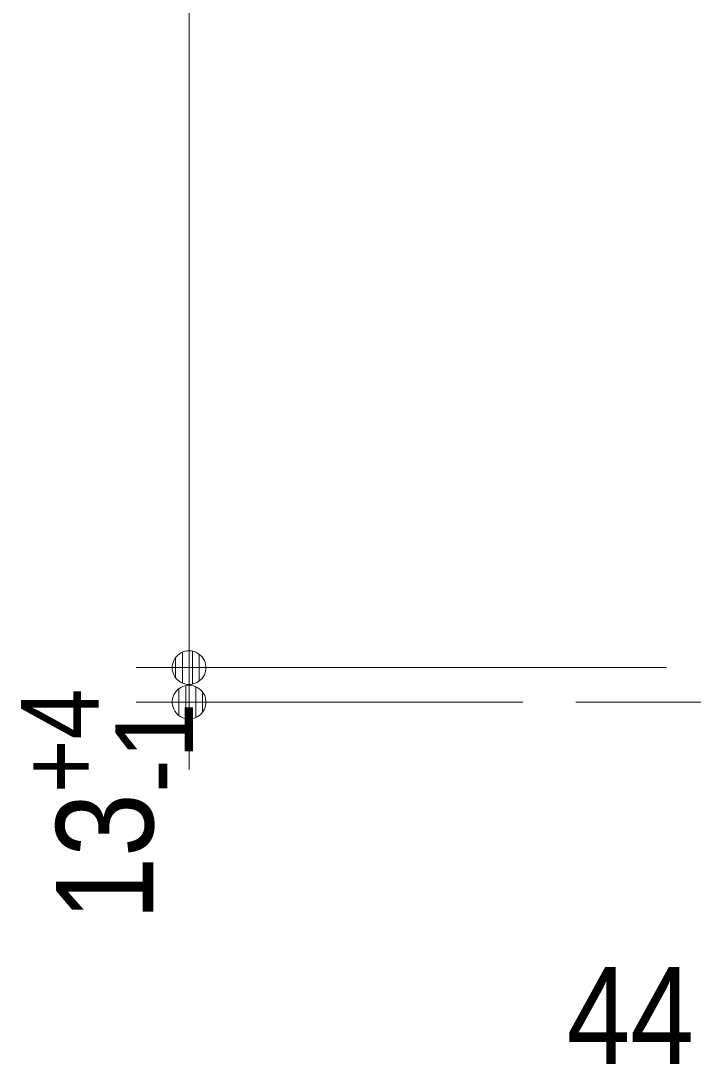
# Model space of a CAD drawing. Units: millimetres, scale not verified. Extents: x -6062 to 6062, y -3045 to 3045.
# Drawn here: x -722 to -468.5, y -2136.5 to -1743.1 of the extents above; entities that cross this region are included whole.
import ezdxf
from ezdxf.enums import TextEntityAlignment as Align

# ---------------------------------------------------------------- set-up
doc = ezdxf.new("R2010")
doc.units = ezdxf.units.MM
doc.header["$LTSCALE"] = 20
for name, color, linetype, lineweight in [('0-1_3一般', 7, 'Continuous', 9), ('0-3_2寸法-1', 7, 'Continuous', 9), ('0-4_0', 7, 'Continuous', 9), ('0-5_2寸法-2', 7, 'Continuous', 9)]:
    doc.layers.add(name, color=color, linetype=linetype, lineweight=lineweight)
doc.styles.add('ＭＳ Ｐゴシック', font='')
doc.styles.get('ＭＳ Ｐゴシック').set_extended_font_data('MS PGothic')

# ---------------------------------------------------------------- blocks, each defined once
blk = doc.blocks.new('グループ')
at = {"layer": '0-1_3一般'}
blk.add_line((25496.5, -40000), (29309.3, -40000), dxfattribs=at)
blk = doc.blocks.new('グループ-25')
at = {"layer": '0-1_3一般'}
blk.add_blockref('グループ', (0, 0), dxfattribs=at)
blk = doc.blocks.new('_Dot')
at = {"layer": '0-4_0'}
for p, q in [((-10, 0), (-20, 0)), ((9.78, 2), (-9.78, 2)), ((7.99, 6), (-7.99, 6)), ((9.16, -3.98), (-9.16, -3.98)), ((6, -7.98), (-6, -7.98))]:
    blk.add_line(p, q, dxfattribs=at)
for points in [[(10, 0), (9.92, 1.25), (9.69, 2.49), (9.3, 3.68), (8.76, 4.82), (8.09, 5.88), (7.29, 6.85), (6.37, 7.71), (5.36, 8.44), (4.26, 9.05), (3.09, 9.51), (1.87, 9.82), (0.63, 9.98), (-0.63, 9.98), (-1.87, 9.82), (-3.09, 9.51), (-4.26, 9.05), (-5.36, 8.44), (-6.37, 7.71), (-7.29, 6.85), (-8.09, 5.88), (-8.76, 4.82), (-9.3, 3.68), (-9.69, 2.49), (-9.92, 1.25), (-10, 0), (0, 0)], [(-10, 0), (-9.92, -1.25), (-9.69, -2.49), (-9.3, -3.68), (-8.76, -4.82), (-8.09, -5.88), (-7.29, -6.85), (-6.37, -7.71), (-5.36, -8.44), (-4.26, -9.05), (-3.09, -9.51), (-1.87, -9.82), (-0.63, -9.98), (0.63, -9.98), (1.87, -9.82), (3.09, -9.51), (4.26, -9.05), (5.36, -8.44), (6.37, -7.71), (7.29, -6.85), (8.09, -5.88), (8.76, -4.82), (9.3, -3.68), (9.69, -2.49), (9.92, -1.25), (10, 0), (0, 0)]]:
    blk.add_lwpolyline(points, close=True, dxfattribs=at)

msp = doc.modelspace()

# ---------------------------------------------------------------- linework, layer by layer
at = {"layer": '0-3_2寸法-1'}
for p, q in [((-658.54, 292.29), (-658.54, -1974.29)), ((-478.54, -1987), (-678.54, -1987))]:
    msp.add_line(p, q, dxfattribs=at)
at = {"layer": '0-5_2寸法-2'}
for p, q in [((-658.54, -1974.29), (-658.54, -1961.58)), ((-478.54, -1987), (-678.54, -1987)), ((-658.54, -1987), (-658.54, -2000)), ((-532.67, -2000), (-678.54, -2000)), ((-658.54, -2012.71), (-658.54, -2025.42))]:
    msp.add_line(p, q, dxfattribs=at)

# ---------------------------------------------------------------- block references
at = {"layer": '0-1_3一般', "xscale": 0.05, "yscale": 0.05}
msp.add_blockref('グループ-25', (-1787.5, 0), dxfattribs=at)
at = {"layer": '0-3_2寸法-1', "xscale": 0.6356201, "yscale": 0.6356201, "rotation": 270}
msp.add_blockref('_Dot', (-658.54, -1987), dxfattribs=at)
at = {"layer": '0-5_2寸法-2', "xscale": 0.6356201, "yscale": 0.6356201}
for p, rotation in [((-658.54, -1987), 270), ((-658.54, -2000), 90)]:
    msp.add_blockref('_Dot', p, dxfattribs=dict(at, rotation=rotation))

# ---------------------------------------------------------------- texts
at = {"layer": '0-5_2寸法-2', "style": 'ＭＳ Ｐゴシック', "width": 0.9}
for s, height, p in [('+4', 29.33, (-683.85, -2034.27)), ('13', 36.66, (-661.02, -2082.37))]:
    msp.add_text(s, height=height, rotation=90, dxfattribs=at).set_placement(p, align=Align.BOTTOM_LEFT)
at = {"layer": '0-5_2寸法-2', "style": 'ＭＳ Ｐゴシック'}
msp.add_text('-1', height=29.33, rotation=90, dxfattribs=at).set_placement((-648.26, -2034.27), align=Align.BOTTOM_LEFT)
at = {"layer": '0-5_2寸法-2', "style": 'ＭＳ Ｐゴシック', "width": 0.9}
msp.add_text('44', height=36.66, dxfattribs=at).set_placement((-516.19, -2147.52), align=Align.BOTTOM_LEFT)

doc.saveas('drawing.dxf')
